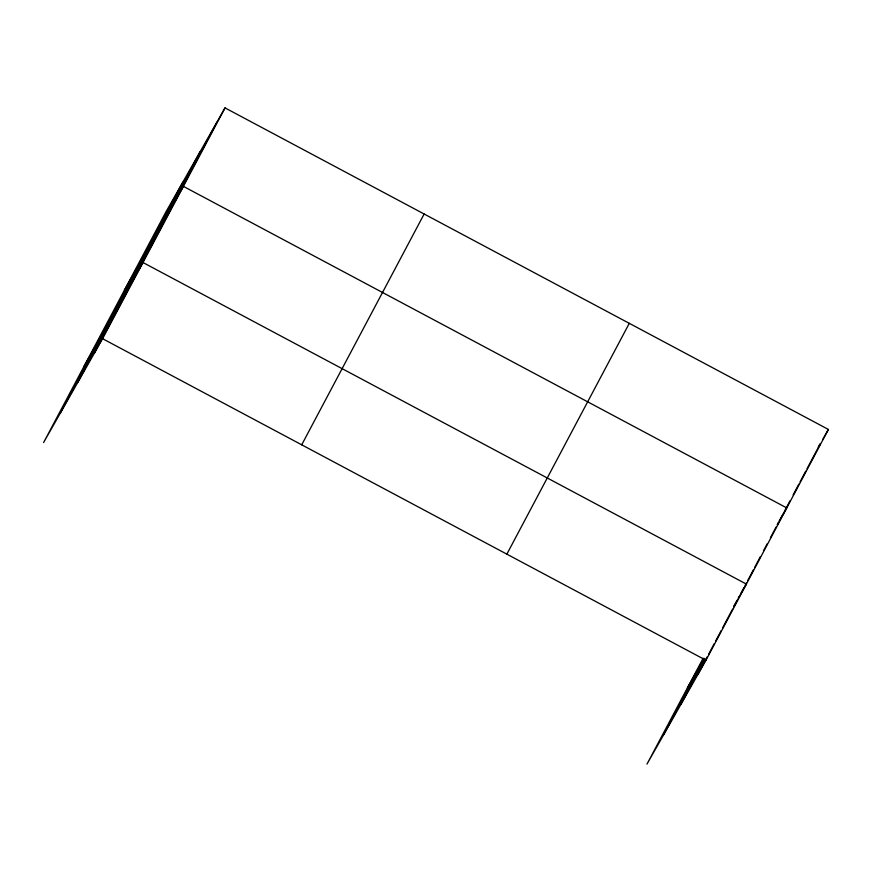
<?xml version="1.0" encoding="UTF-8"?>
<svg xmlns="http://www.w3.org/2000/svg" width="872" height="872" viewBox="0 0 872 872"><rect width="100%" height="100%" fill="white"/><g stroke="black" fill="none" stroke-linecap="round" stroke-linejoin="round"><path stroke-width="1.31" d="M60.386 413.001L182.815 182.194M77.673 382.568L200.102 151.75M94.459 353.018L216.888 122.211M225.02 107.888L166.029 211.733L43.6 442.551L102.591 338.696L225.02 107.888L828.4 429.449L705.971 660.268L646.98 764.112L703.159 658.197M301.712 444.818L424.141 214M506.861 554.145L629.29 323.338M663.756 734.573L704.162 658.404L687.376 687.943M681.054 704.129L705.045 658.905M697.84 674.59L707.301 656.736M708.565 654.349L714.244 643.645M715.509 641.258L721.188 630.554M722.452 628.167L732.556 609.125M733.821 606.749L737.603 599.609M739.5 596.034L738.235 598.421L746.378 584.098L142.997 262.526L84.006 366.382M740.764 593.658L743.914 587.706M745.178 585.33L746.443 582.943M747.707 580.567L753.386 569.852M754.651 567.476L760.33 556.761M763.491 550.81L767.273 543.67M770.434 537.719L776.113 527.015M777.377 524.628L778.642 522.252L777.344 524.519M779.274 521.064L783.056 513.924M784.32 511.548L789.988 500.844M793.149 494.904L798.817 484.2M800.082 481.824L805.761 471.12M807.025 468.744L820.269 443.772L818.328 447.183M124.402 290.213L183.393 186.357L786.773 507.929L779.263 521.151M822.765 439.368L828.4 429.449M733.723 606.367L736.949 600.688M102.591 338.696L705.971 660.268"/></g></svg>
